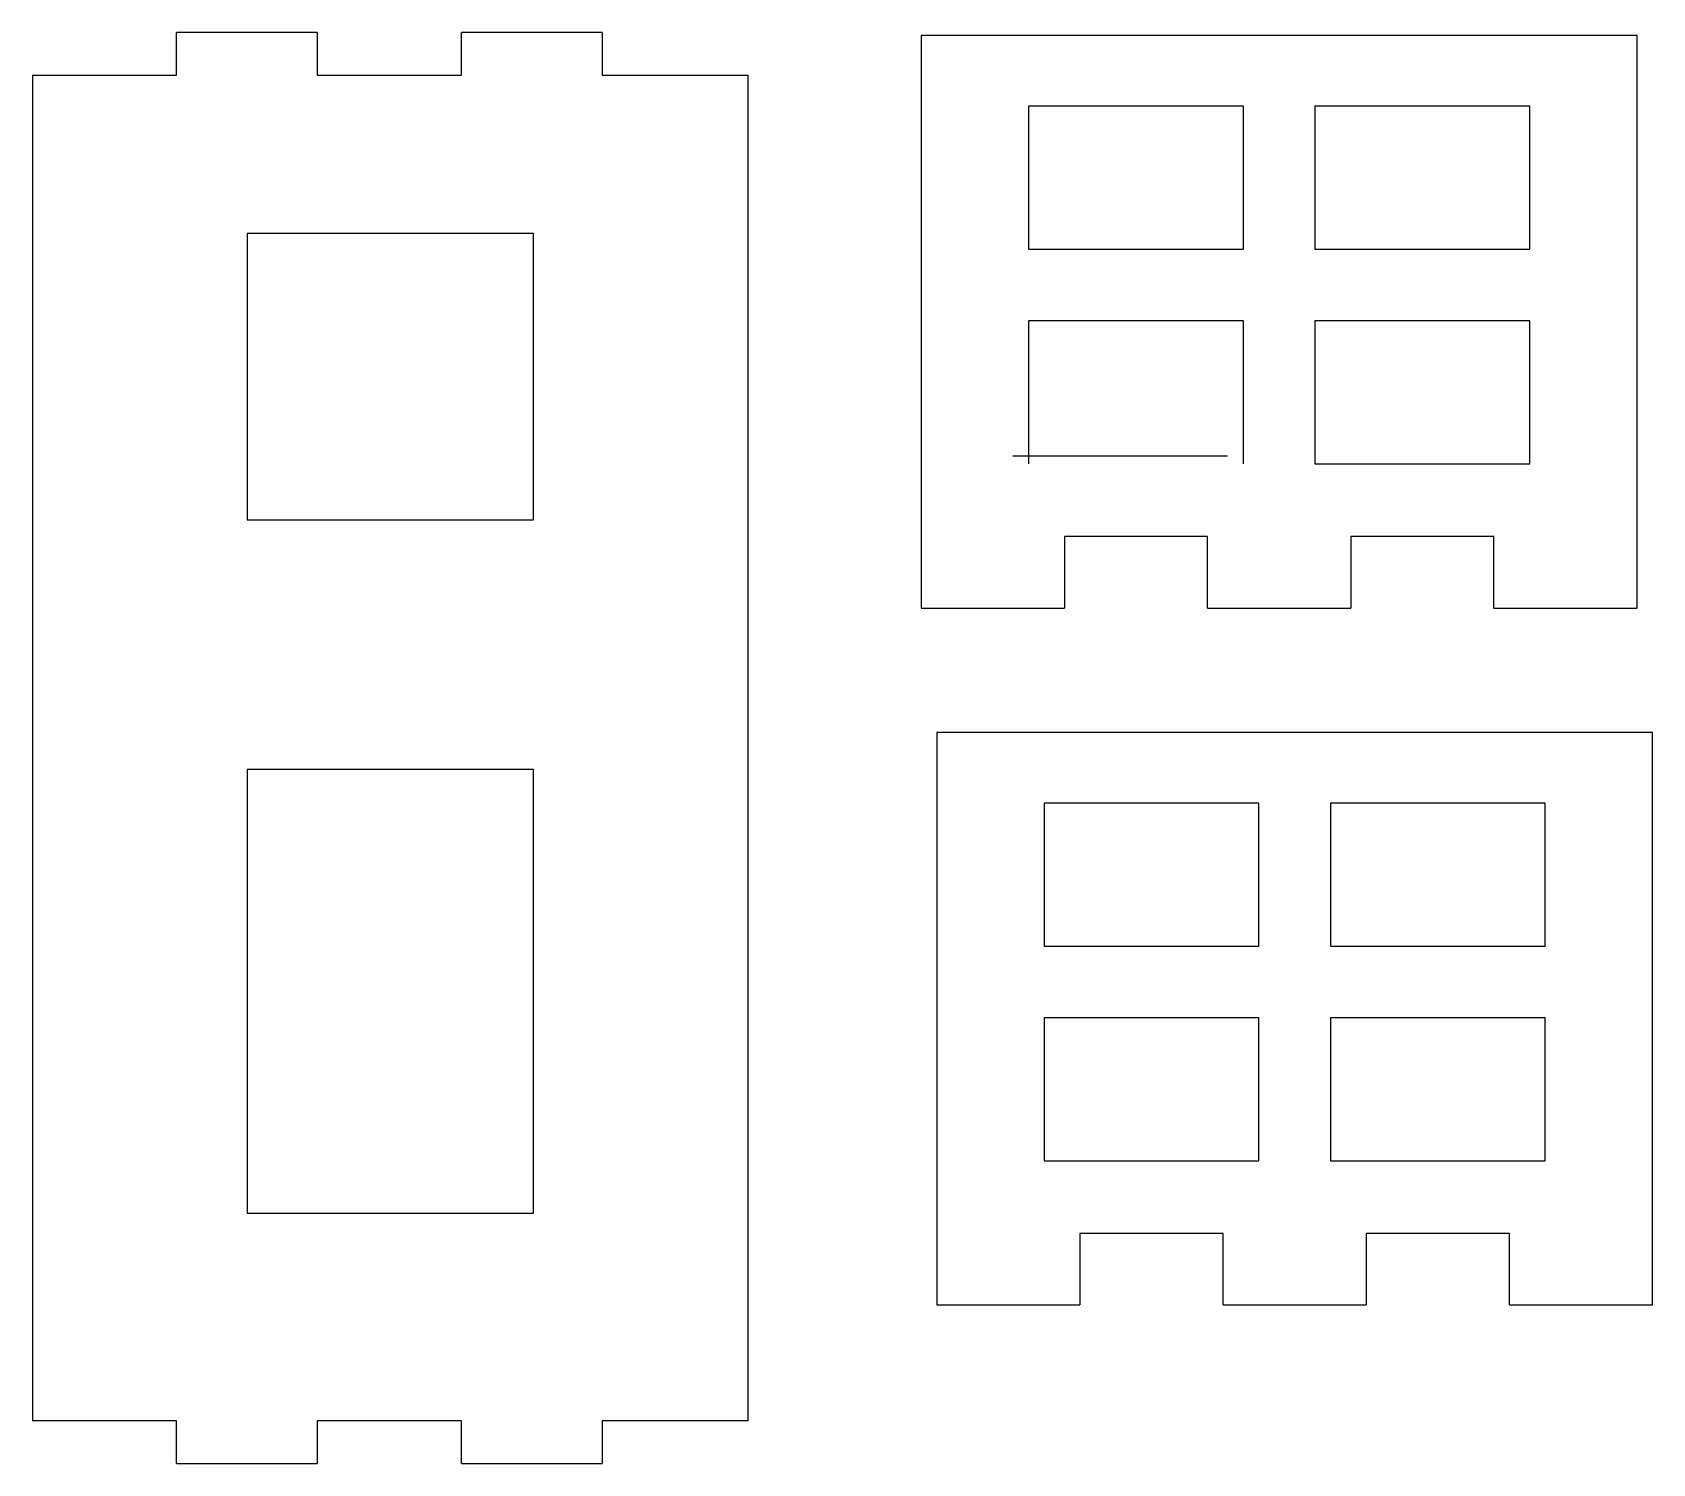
# Model space of a CAD drawing. Extents: x 8 to 121, y 6 to 106.
import ezdxf

# ---------------------------------------------------------------- set-up
doc = ezdxf.new("R2010")
doc.units = 0
doc.layers.get('0').update_dxf_attribs({"linetype": 'CONTINUOUS'})

msp = doc.modelspace()

# ---------------------------------------------------------------- linework, layer by layer
at = {"color": 7}
for points in [[(7.632195, 102.608438), (17.702195, 102.608438), (17.702195, 105.608437)], [(27.532195, 105.608437), (17.702195, 105.608437)], [(27.532195, 105.608437), (27.532195, 102.608438), (37.602194, 102.608438), (37.602194, 105.608437)], [(47.432194, 105.608437), (37.602194, 105.608437)], [(47.432194, 105.608437), (47.432194, 102.608438), (57.632194, 102.608438)], [(119.719691, 105.387426), (69.71969, 105.387426)], [(69.71969, 105.387426), (69.71969, 65.387425), (79.719689, 65.387425)], [(119.719691, 65.387425), (119.719691, 105.387426)], [(7.632195, 102.608438), (7.632195, 8.608428)], [(57.632194, 8.608428), (57.632194, 102.608438)], [(92.21969, 90.45992), (92.21969, 100.45992), (77.219689, 100.45992), (77.219689, 90.45992), (92.21969, 90.45992)], [(112.219689, 90.45992), (112.219689, 100.45992), (97.219691, 100.45992), (97.219691, 90.45992), (112.219689, 90.45992)], [(42.632195, 71.562181), (42.632195, 91.562181), (22.632195, 91.562181), (22.632195, 71.562181), (42.632195, 71.562181)], [(92.21969, 75.459919), (92.21969, 85.459918), (77.219689, 85.459918), (77.219689, 75.459919)], [(112.219689, 75.459919), (112.219689, 85.459918), (97.219691, 85.459918), (97.219691, 75.459919), (112.219689, 75.459919)], [(76.111481, 76.014023), (91.111482, 76.014023)], [(89.719689, 65.387425), (89.719689, 70.387426), (79.719689, 70.387426), (79.719689, 65.387425)], [(109.719689, 65.387425), (109.719689, 70.387426), (99.719689, 70.387426), (99.719689, 65.387425)], [(89.719689, 65.387425), (99.719689, 65.387425)], [(109.719689, 65.387425), (119.719691, 65.387425)], [(120.801827, 56.691221), (70.801828, 56.691221)], [(70.801828, 56.691221), (70.801828, 16.691219), (80.801828, 16.691219)], [(120.801827, 16.691219), (120.801827, 56.691221)], [(22.632195, 54.098149), (22.632195, 23.098149), (42.632195, 23.098149), (42.632195, 54.098149), (22.632195, 54.098149)], [(93.301828, 41.763714), (93.301828, 51.763714), (78.301827, 51.763714), (78.301827, 41.763714), (93.301828, 41.763714)], [(113.301828, 41.763714), (113.301828, 51.763714), (98.301827, 51.763714), (98.301827, 41.763714), (113.301828, 41.763714)], [(93.301828, 26.763713), (93.301828, 36.763713), (78.301827, 36.763713), (78.301827, 26.763713), (93.301828, 26.763713)], [(113.301828, 26.763713), (113.301828, 36.763713), (98.301827, 36.763713), (98.301827, 26.763713), (113.301828, 26.763713)], [(90.801828, 16.691219), (90.801828, 21.69122), (80.801828, 21.69122), (80.801828, 16.691219)], [(110.801827, 16.691219), (110.801827, 21.69122), (100.801828, 21.69122), (100.801828, 16.691219)], [(90.801828, 16.691219), (100.801828, 16.691219)], [(110.801827, 16.691219), (120.801827, 16.691219)], [(17.702195, 5.608434), (17.702195, 8.608428), (7.632195, 8.608428)], [(37.602194, 5.608434), (37.602194, 8.608428), (27.532195, 8.608428), (27.532195, 5.608434)], [(47.432194, 8.608428), (47.432194, 5.608434)], [(57.632194, 8.608428), (47.432194, 8.608428)], [(17.702195, 5.608434), (27.532195, 5.608434)], [(37.602194, 5.608434), (47.432194, 5.608434)]]:
    msp.add_lwpolyline(points, dxfattribs=at)

doc.saveas('drawing.dxf')
